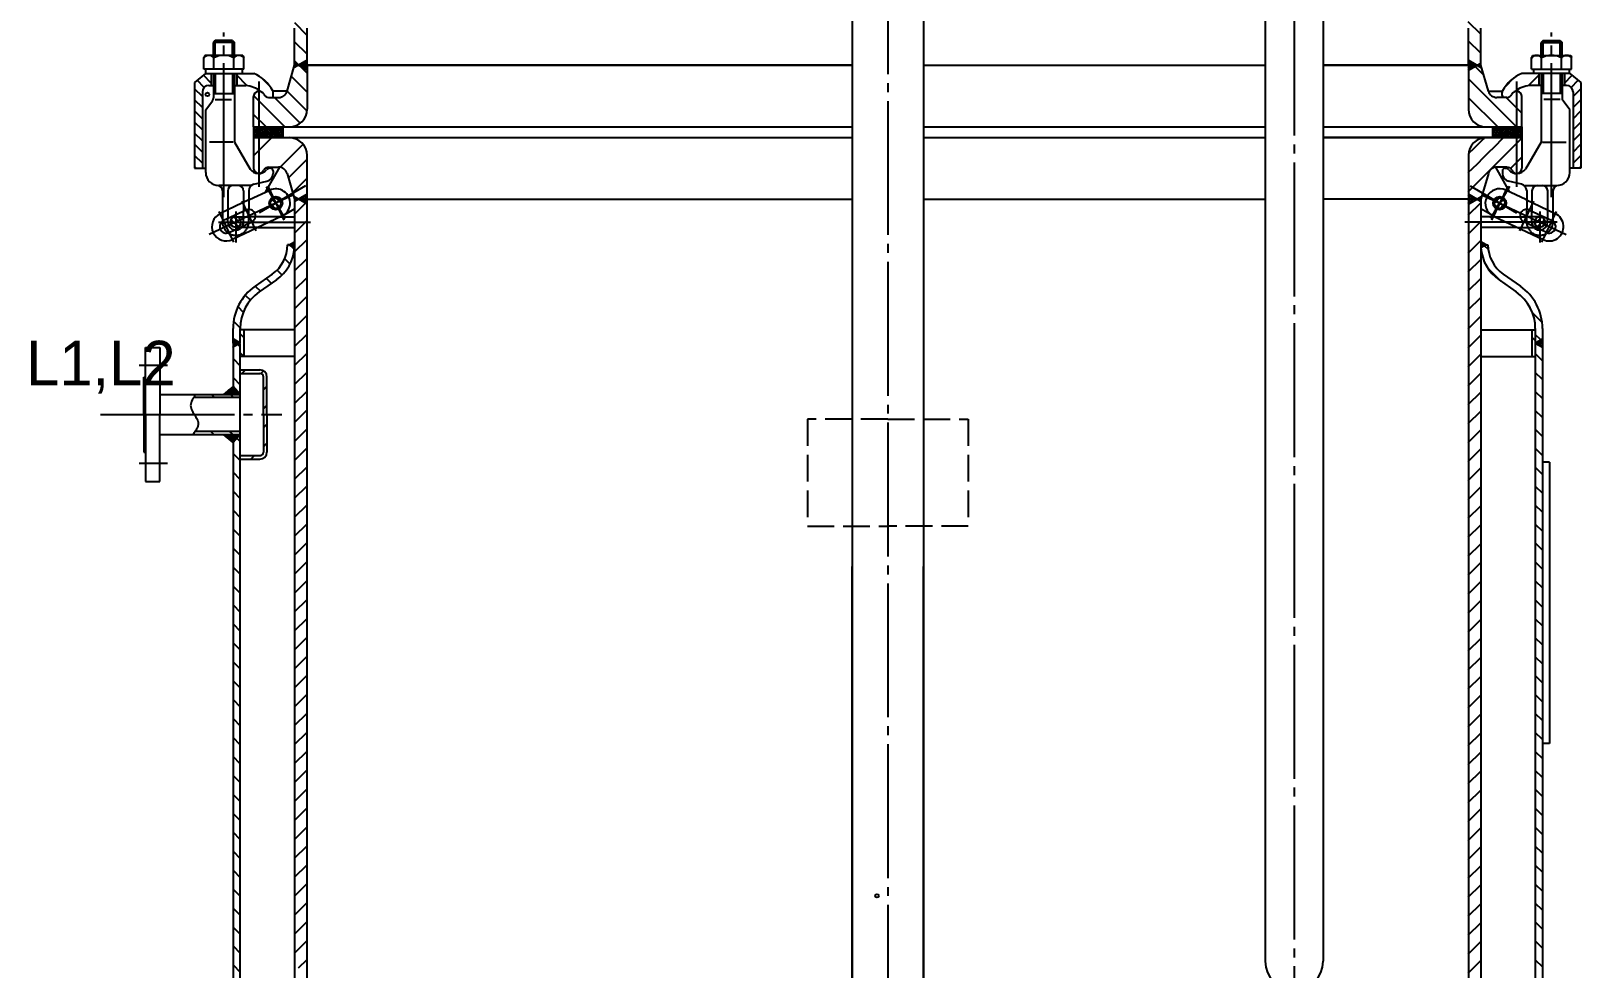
# Model space of a CAD drawing. Extents: x -1761 to -213, y -554 to 626.
# Drawn here: x -1740.8 to -1567.3, y 280.3 to 385.2 of the extents above; entities that cross this region are included whole.
import ezdxf

# ---------------------------------------------------------------- set-up
doc = ezdxf.new("R2010")
doc.units = 0
doc.linetypes.add('DASHDOT', pattern=[18, 15, -1, 1, -1])
doc.linetypes.add('DASHED', pattern=[4, 3, -1])
doc.layers.get('0').update_dxf_attribs({"color": 8, "linetype": 'CONTINUOUS'})
for name, color, linetype in [('1', 8, 'CONTINUOUS'), ('2', 94, 'DASHDOT'), ('3', 2, 'DASHED'), ('85', 7, 'CONTINUOUS')]:
    doc.layers.add(name, color=color, linetype=linetype)
doc.styles.add('STYLE1', font='cadt_en.shx', dxfattribs={"bigfont": 'cadt_hz.shx'})

# ---------------------------------------------------------------- blocks, each defined once
blk = doc.blocks.new('*U3')
at = {"layer": '1'}
for p, q in [((-565.24, 382.85), (-565.24, 382.86)), ((-565.24, 382.84), (-564.81, 382.41)), ((-565.24, 382.57), (-565.06, 382.75)), ((-565.24, 382.29), (-564.88, 382.65)), ((-565.24, 382.56), (-564.99, 382.31)), ((-565.24, 382.28), (-565.17, 382.21, 1)), ((-564.86, 382.38), (-564.7, 382.55))]:
    blk.add_line(p, q, dxfattribs=at)
blk = doc.blocks.new('*U4')
at = {"layer": '1'}
for p, q in [((-566.64, 402.95), (-566.5, 403.09)), ((-566.64, 402.67), (-566.32, 402.99)), ((-566.64, 402.91), (-566.09, 402.37)), ((-566.64, 402.38), (-566.14, 402.88)), ((-566.64, 402.1), (-565.96, 402.78)), ((-566.64, 402.63), (-566.27, 402.26)), ((-566.58, 403.14), (-565.91, 402.47)), ((-566.09, 402.37), (-565.78, 402.68)), ((-565.91, 402.75), (-565.73, 402.57)), ((-565.6, 402.57), (-565.42, 402.75)), ((-565.55, 402.68), (-565.24, 402.37)), ((-565.42, 402.47), (-565.24, 402.65)), ((-565.38, 402.78), (-565.24, 402.64)), ((-566.64, 402.35), (-566.45, 402.16)), ((-566.64, 402.06), (-566.63, 402.05, 1)), ((-565.24, 402.37), (-565.18, 402.42))]:
    blk.add_line(p, q, dxfattribs=at)
blk = doc.blocks.new('*U5')
at = {"layer": '1'}
for p, q in [((-566.64, 387.96), (-566.5, 388.09)), ((-566.64, 387.68), (-566.33, 387.99)), ((-566.64, 387.92), (-566.09, 387.37)), ((-566.64, 387.39), (-566.15, 387.89)), ((-566.64, 387.11), (-565.97, 387.78)), ((-566.64, 387.64), (-566.27, 387.27)), ((-566.44, 387.16), (-566.64, 387.36)), ((-566.62, 387.06), (-566.64, 387.07, 1)), ((-566.56, 388.13), (-565.91, 387.47)), ((-566.11, 387.35), (-565.79, 387.68)), ((-565.89, 387.74), (-565.73, 387.58)), ((-565.61, 387.58), (-565.44, 387.74)), ((-565.24, 387.37), (-565.55, 387.68)), ((-565.43, 387.47), (-565.22, 387.68)), ((-565.37, 387.78), (-565.23, 387.64)), ((-565.25, 387.37), (-565.24, 387.38)), ((-565.19, 387.89), (-565.17, 387.86))]:
    blk.add_line(p, q, dxfattribs=at)
blk = doc.blocks.new('*U6')
at = {"layer": '1'}
for p, q in [((-563.92, 395.49), (-563.7, 395.71)), ((-563.92, 395.2), (-563.41, 395.71)), ((-563.92, 394.92), (-563.13, 395.71)), ((-563.92, 394.64), (-562.85, 395.71)), ((-563.92, 395.67), (-562.76, 394.51)), ((-563.76, 394.51), (-562.56, 395.71)), ((-563.68, 395.71), (-562.48, 394.51)), ((-563.48, 394.51), (-562.28, 395.71)), ((-562.2, 394.51), (-563.4, 395.71)), ((-563.2, 394.51), (-562, 395.71)), ((-561.91, 394.51), (-563.11, 395.71)), ((-562.92, 394.51), (-561.72, 395.71)), ((-561.63, 394.51), (-562.83, 395.71)), ((-562.63, 394.51), (-561.43, 395.71)), ((-562.55, 395.71), (-561.35, 394.51)), ((-562.35, 394.51), (-561.15, 395.71)), ((-562.27, 395.71), (-561.07, 394.51)), ((-562.07, 394.51), (-560.87, 395.71)), ((-560.78, 394.51), (-561.98, 395.71)), ((-561.78, 394.51), (-560.64, 395.66)), ((-560.64, 394.65), (-561.7, 395.71)), ((-560.64, 394.93), (-561.42, 395.71)), ((-561.13, 395.71), (-560.64, 395.21)), ((-560.85, 395.71), (-560.64, 395.5)), ((-563.92, 395.38), (-563.05, 394.51)), ((-563.33, 394.51), (-563.92, 395.1)), ((-563.61, 394.51), (-563.92, 394.82)), ((-563.92, 394.54), (-563.89, 394.51, 1)), ((-561.5, 394.51), (-560.64, 395.37)), ((-561.22, 394.51), (-560.64, 395.09)), ((-560.94, 394.51), (-560.64, 394.81)), ((-560.65, 394.51), (-560.64, 394.52))]:
    blk.add_line(p, q, dxfattribs=at)
blk = doc.blocks.new('*U7')
at = {"layer": '1'}
for p, q in [((-559.08, 371.48), (-558.92, 371.64)), ((-558.8, 371.32), (-559.05, 371.56, 1)), ((-558.9, 371.37), (-558.34, 371.93)), ((-558.87, 371.67), (-558.34, 371.14)), ((-558.72, 371.27), (-558.34, 371.65)), ((-558.69, 371.77), (-558.34, 371.42)), ((-558.54, 371.17), (-558.34, 371.37)), ((-558.51, 371.87), (-558.34, 371.7)), ((-558.36, 371.06), (-558.34, 371.09))]:
    blk.add_line(p, q, dxfattribs=at)
blk = doc.blocks.new('*U9')
at = {"layer": '1'}
for p, q in [((-697.9, 402.78), (-698.04, 402.64)), ((-697.86, 402.47), (-698.04, 402.65)), ((-697.72, 402.68), (-698.03, 402.37)), ((-697.68, 402.57), (-697.86, 402.75)), ((-697.36, 402.75), (-697.54, 402.57)), ((-697.19, 402.37), (-697.5, 402.68)), ((-696.69, 403.14), (-697.37, 402.47)), ((-696.64, 402.1), (-697.32, 402.78)), ((-696.64, 402.91), (-697.19, 402.37)), ((-696.64, 402.38), (-697.14, 402.88)), ((-696.64, 402.63), (-697.01, 402.26)), ((-696.64, 402.67), (-696.96, 402.99)), ((-696.64, 402.95), (-696.78, 403.09)), ((-698.03, 402.37), (-698.09, 402.42, 1)), ((-696.64, 402.35), (-696.83, 402.16)), ((-696.64, 402.06), (-696.65, 402.05))]:
    blk.add_line(p, q, dxfattribs=at)
blk = doc.blocks.new('*U10')
at = {"layer": '1'}
for p, q in [((-698.09, 387.89), (-698.11, 387.86)), ((-697.85, 387.47), (-698.06, 387.68)), ((-697.91, 387.78), (-698.05, 387.64)), ((-698.04, 387.37), (-697.73, 387.68)), ((-698.03, 387.37), (-698.04, 387.38, 1)), ((-697.67, 387.58), (-697.83, 387.74)), ((-697.39, 387.74), (-697.55, 387.58)), ((-697.16, 387.35), (-697.49, 387.68)), ((-696.72, 388.13), (-697.37, 387.47)), ((-696.64, 387.11), (-697.31, 387.78)), ((-696.64, 387.92), (-697.19, 387.37)), ((-696.64, 387.39), (-697.13, 387.89)), ((-696.64, 387.64), (-697.01, 387.27)), ((-696.64, 387.68), (-696.95, 387.99)), ((-696.83, 387.16), (-696.64, 387.36)), ((-696.64, 387.96), (-696.77, 388.09)), ((-696.65, 387.06), (-696.64, 387.07))]:
    blk.add_line(p, q, dxfattribs=at)
blk = doc.blocks.new('*U11')
at = {"layer": '1'}
for p, q in [((-702.43, 395.71), (-702.64, 395.5)), ((-702.14, 395.71), (-702.64, 395.21)), ((-702.64, 394.93), (-701.86, 395.71)), ((-702.64, 394.65), (-701.58, 395.71)), ((-701.49, 394.51), (-702.64, 395.66)), ((-702.5, 394.51), (-701.3, 395.71)), ((-701.21, 394.51), (-702.41, 395.71)), ((-701.01, 395.71), (-702.21, 394.51)), ((-700.93, 394.51), (-702.13, 395.71)), ((-700.73, 395.71), (-701.93, 394.51)), ((-700.64, 394.51), (-701.84, 395.71)), ((-701.65, 394.51), (-700.45, 395.71)), ((-700.36, 394.51), (-701.56, 395.71)), ((-701.36, 394.51), (-700.16, 395.71)), ((-700.08, 394.51), (-701.28, 395.71)), ((-701.08, 394.51), (-699.88, 395.71)), ((-699.8, 394.51), (-701, 395.71)), ((-699.6, 395.71), (-700.8, 394.51)), ((-699.51, 394.51), (-700.71, 395.71)), ((-699.36, 395.67), (-700.52, 394.51)), ((-699.36, 394.64), (-700.43, 395.71)), ((-699.36, 394.92), (-700.15, 395.71)), ((-699.36, 395.2), (-699.86, 395.71)), ((-699.36, 395.49), (-699.58, 395.71)), ((-701.78, 394.51), (-702.64, 395.37)), ((-702.06, 394.51), (-702.64, 395.09)), ((-702.34, 394.51), (-702.64, 394.81)), ((-702.62, 394.51), (-702.64, 394.52, 1)), ((-699.36, 395.38), (-700.23, 394.51)), ((-699.95, 394.51), (-699.36, 395.1)), ((-699.67, 394.51), (-699.36, 394.82)), ((-699.36, 394.54), (-699.38, 394.51))]:
    blk.add_line(p, q, dxfattribs=at)
blk = doc.blocks.new('*U12')
at = {"layer": '1'}
for p, q in [((-704.38, 371.37), (-704.94, 371.93)), ((-704.77, 371.87), (-704.94, 371.7)), ((-704.59, 371.77), (-704.94, 371.42)), ((-704.41, 371.67), (-704.94, 371.14)), ((-704.56, 371.27), (-704.94, 371.65)), ((-704.74, 371.17), (-704.94, 371.37)), ((-704.48, 371.32), (-704.23, 371.56)), ((-704.2, 371.48), (-704.36, 371.64)), ((-704.92, 371.06), (-704.94, 371.09, 1))]:
    blk.add_line(p, q, dxfattribs=at)
blk = doc.blocks.new('*U13')
for p, q in [((-709.68, 364.67), (-709.69, 364.52)), ((-709.69, 364.52), (-709.67, 364.37)), ((-709.64, 364.83), (-709.68, 364.67)), ((-709.59, 364.98), (-709.64, 364.83)), ((-709.51, 365.14), (-709.59, 364.98)), ((-709.43, 365.29), (-709.51, 365.14)), ((-709.34, 365.43), (-709.43, 365.29)), ((-709.25, 365.55), (-709.34, 365.43)), ((-709.17, 365.67), (-709.25, 365.55)), ((-709.1, 365.76), (-709.17, 365.67, 1)), ((-709.67, 364.37), (-709.63, 364.22)), ((-709.63, 364.22), (-709.58, 364.08)), ((-709.58, 364.08), (-709.51, 363.93)), ((-709.51, 363.93), (-709.43, 363.79)), ((-709.43, 363.79), (-709.35, 363.65)), ((-709.35, 363.65), (-709.26, 363.51)), ((-709.26, 363.51), (-709.17, 363.37)), ((-709.17, 363.37), (-709.09, 363.23)), ((-709.09, 363.23), (-709.01, 363.09)), ((-709.01, 363.09), (-708.94, 362.94)), ((-708.94, 362.94), (-708.89, 362.8)), ((-708.89, 362.8), (-708.85, 362.65)), ((-709.35, 361.35), (-709.42, 361.26)), ((-709.27, 361.47), (-709.35, 361.35)), ((-709.18, 361.6), (-709.27, 361.47)), ((-709.09, 361.73), (-709.18, 361.6)), ((-709.01, 361.88), (-709.09, 361.73)), ((-708.93, 362.04), (-709.01, 361.88)), ((-708.88, 362.19), (-708.93, 362.04)), ((-708.84, 362.35), (-708.88, 362.19)), ((-708.85, 362.65), (-708.84, 362.5)), ((-708.84, 362.5), (-708.84, 362.35))]:
    blk.add_line(p, q)
blk = doc.blocks.new('*U17')
for p, q in [((-692.18, 426.95), (-693.35, 428.12)), ((-692.88, 425.54), (-690.85, 423.5)), ((-691.1, 421.63), (-692.16, 422.7)), ((-693.85, 420.15), (-692.85, 419.14)), ((-692.95, 421.36), (-691.95, 420.37)), ((-694.69, 418.86), (-693.66, 417.83)), ((-695.44, 417.49), (-694.4, 416.45)), ((-695.05, 414.98), (-696.12, 416.05)), ((-696.72, 414.52), (-695.61, 413.42)), ((-696.07, 411.75), (-697.22, 412.91)), ((-697.62, 411.18), (-696.4, 409.97)), ((-696.6, 408.04), (-697.9, 409.34)), ((-696.64, 405.96), (-698.03, 407.35)), ((-696.64, 403.84), (-698.04, 405.24)), ((-697.56, 402.64), (-698.04, 403.12, 1))]:
    blk.add_line(p, q)
blk = doc.blocks.new('*U18')
for p, q in [((-696.64, 399.6), (-698.4, 401.36)), ((-696.64, 401.72), (-697.43, 402.5)), ((-702.63, 399.22), (-699.12, 395.71)), ((-696.65, 397.49), (-698.88, 399.72)), ((-697.41, 396.13), (-700.3, 399.01)), ((-702.64, 397.11), (-701.24, 395.71, 1))]:
    blk.add_line(p, q)
blk = doc.blocks.new('*U21')
for p, q in [((-578.44, 429.89), (-579.59, 431.04)), ((-567.51, 416.84), (-579.64, 428.97)), ((-566.2, 413.4), (-568.56, 415.76)), ((-565.56, 410.65), (-567.39, 412.48)), ((-565.29, 408.25), (-566.85, 409.81)), ((-565.24, 406.08), (-566.65, 407.49)), ((-565.24, 403.96), (-566.64, 405.36)), ((-566.48, 403.08), (-566.64, 403.24, 1))]:
    blk.add_line(p, q)
blk = doc.blocks.new('*U22')
for p, q in [((-566.64, 401.12), (-561.23, 395.71)), ((-565.89, 402.48), (-564.92, 401.52)), ((-566.64, 399), (-563.35, 395.71, 1)), ((-562.41, 399.01), (-560.64, 397.24))]:
    blk.add_line(p, q)
blk = doc.blocks.new('*U23')
for p, q in [((-566.63, 392.72), (-566.59, 392.76)), ((-566.64, 390.59), (-565.63, 391.59)), ((-566.64, 388.46), (-564.68, 390.42, 1))]:
    blk.add_line(p, q)
blk = doc.blocks.new('*U24')
for p, q in [((-564.96, 394.39), (-564.85, 394.5)), ((-563.76, 393.46), (-562.71, 394.51)), ((-562.56, 392.54), (-560.64, 394.46)), ((-561.36, 391.62), (-560.64, 392.34, 1))]:
    blk.add_line(p, q)
blk = doc.blocks.new('*U25')
for p, q in [((-566.59, 392.76), (-565.99, 393.35)), ((-565.63, 391.59), (-564.95, 392.27)), ((-564.68, 390.42), (-563.91, 391.19, 1))]:
    blk.add_line(p, q)
blk = doc.blocks.new('*U26')
for p, q in [((-565.99, 393.35), (-565.55, 393.79)), ((-564.95, 392.27), (-564.35, 392.88)), ((-563.91, 391.19), (-563.14, 391.97, 1))]:
    blk.add_line(p, q)
blk = doc.blocks.new('*U27')
for p, q in [((-565.55, 393.79), (-564.96, 394.39)), ((-564.35, 392.88), (-563.76, 393.46)), ((-563.14, 391.97), (-562.56, 392.54)), ((-561.93, 391.05), (-561.36, 391.62, 1))]:
    blk.add_line(p, q)
blk = doc.blocks.new('*U28')
blk.add_line((-698.26, 388.37), (-696.64, 389.99, 1))
blk = doc.blocks.new('*U29')
blk.add_line((-698.74, 390.01), (-696.64, 392.11, 1))
blk = doc.blocks.new('*U30')
blk.add_line((-702.64, 392.47), (-700.6, 394.51, 1))
blk = doc.blocks.new('*U31')
blk.add_line((-699.67, 391.2), (-697.09, 393.78, 1))
blk = doc.blocks.new('*U32')
for p, q in [((-709.12, 365.41), (-709.26, 365.55)), ((-707, 365.41), (-707.35, 365.76)), ((-704.88, 365.41), (-705.23, 365.76)), ((-709.22, 361.26), (-709.33, 361.38, 1)), ((-707.44, 361.61), (-707.09, 361.26)), ((-704.97, 361.26), (-705.32, 361.61))]:
    blk.add_line(p, q)
blk = doc.blocks.new('*U37')
at = {"layer": '1'}
for p, q in [((-705.9, 365.76), (-705.37, 366.3, 1)), ((-705.69, 365.76), (-704.87, 366.58)), ((-705.48, 365.76), (-704.77, 366.46)), ((-705.46, 366.22), (-705, 365.76)), ((-705.34, 366.32), (-704.79, 365.76)), ((-705.26, 365.76), (-704.67, 366.35)), ((-705.23, 366.41), (-704.57, 365.76)), ((-705.11, 366.51), (-704.36, 365.76)), ((-705.05, 365.76), (-704.57, 366.24)), ((-704.99, 366.6), (-704.15, 365.76)), ((-705.92, 365.84), (-705.85, 365.76)), ((-705.81, 365.93), (-705.64, 365.76)), ((-705.69, 366.03), (-705.42, 365.76)), ((-705.57, 366.12), (-705.21, 365.76)), ((-704.84, 365.76), (-704.47, 366.13)), ((-704.63, 365.76), (-704.37, 366.02)), ((-704.42, 365.76), (-704.27, 365.91)), ((-704.2, 365.76), (-704.17, 365.79))]:
    blk.add_line(p, q, dxfattribs=at)
blk = doc.blocks.new('*U38')
at = {"layer": '1'}
for p, q in [((-705.92, 361.19), (-705.85, 361.26, 1)), ((-705.9, 361.26), (-705.37, 360.72)), ((-705.81, 361.09), (-705.64, 361.26)), ((-705.69, 360.99), (-705.42, 361.26)), ((-705.69, 361.26), (-704.87, 360.45)), ((-705.57, 360.9), (-705.21, 361.26)), ((-705.48, 361.26), (-704.77, 360.56)), ((-705.46, 360.8), (-705, 361.26)), ((-705.34, 360.71), (-704.79, 361.26)), ((-705.26, 361.26), (-704.67, 360.67)), ((-705.23, 360.61), (-704.57, 361.26)), ((-705.11, 360.51), (-704.36, 361.26)), ((-705.05, 361.26), (-704.57, 360.78)), ((-704.99, 360.42), (-704.15, 361.26)), ((-704.84, 361.26), (-704.47, 360.89)), ((-704.63, 361.26), (-704.37, 361)), ((-704.42, 361.26), (-704.27, 361.11)), ((-704.2, 361.26), (-704.17, 361.23))]:
    blk.add_line(p, q, dxfattribs=at)
blk = doc.blocks.new('*U43')
at = {"layer": '1'}
for p, q in [((-559.14, 371.79), (-559.54, 372.19, 1)), ((-559.48, 370.01), (-559.54, 370.07))]:
    blk.add_line(p, q, dxfattribs=at)
blk = doc.blocks.new('*U86')
at = {"layer": '1'}
blk.add_line((-582.89, 310.74), (-582.89, 309.29, 1), dxfattribs=at)
blk = doc.blocks.new('*U87')
at = {"layer": '1'}
for p, q in [((-698.42, 382.38), (-698.58, 382.55, 1)), ((-698.04, 382.84), (-698.47, 382.41)), ((-698.04, 382.29), (-698.4, 382.65)), ((-698.04, 382.56), (-698.29, 382.31)), ((-698.04, 382.57), (-698.22, 382.75)), ((-698.04, 382.28), (-698.11, 382.21)), ((-698.04, 382.85), (-698.04, 382.86))]:
    blk.add_line(p, q, dxfattribs=at)
blk = doc.blocks.new('*U88')
at = {"layer": '1'}
for p, q in [((-703.74, 372.14), (-704.14, 372.54, 1)), ((-703.74, 370.02), (-704.14, 370.42))]:
    blk.add_line(p, q, dxfattribs=at)
blk = doc.blocks.new('*U89')
at = {"layer": '1'}
for p, q in [((-703.95, 368.11), (-703.55, 368.51)), ((-701.84, 368.1), (-701.54, 368.4)), ((-701.54, 366.28), (-701.14, 366.68)), ((-701.54, 364.15), (-701.14, 364.55)), ((-701.54, 362.03), (-701.14, 362.43)), ((-701.54, 359.91), (-701.14, 360.31)), ((-702.94, 358.51), (-702.54, 358.91, 1))]:
    blk.add_line(p, q, dxfattribs=at)
blk = doc.blocks.new('*U129')
for p, q in [((-706.92, 403.72), (-706.92, 405.38)), ((-705.01, 403.72), (-705.01, 405.38)), ((-708.16, 400.14), (-708.95, 400.93, 1)), ((-707.39, 400.62), (-708.26, 401.49, 6.28)), ((-706.92, 401.68), (-706.92, 399.46)), ((-705.01, 401.68), (-705.01, 399.46)), ((-703.38, 400.35), (-704.53, 401.5)), ((-708.37, 399.11), (-709.25, 399.99)), ((-708.37, 397.87), (-709.25, 398.75)), ((-708.37, 396.62), (-709.25, 397.5)), ((-708.37, 395.38), (-709.25, 396.26)), ((-708.37, 394.14), (-709.25, 395.01)), ((-708.37, 392.89), (-709.25, 393.77)), ((-708.37, 391.65), (-709.25, 392.53)), ((-709.08, 391.11), (-709.25, 391.28)), ((-700.58, 386.97), (-700.73, 387.11)), ((-700.16, 387.17), (-700.57, 387.58)), ((-700.13, 387.13), (-700.16, 387.17)), ((-700.16, 387.17), (-700.16, 387.17)), ((-699.77, 387.4), (-700.13, 387.76)), ((-699.74, 386.75), (-700.11, 387.12)), ((-699.74, 387.37), (-699.77, 387.4)), ((-699.56, 387.19), (-699.74, 387.37, 6.28)), ((-704.88, 385.05), (-705.16, 385.32)), ((-704.64, 385.43), (-704.82, 385.61)), ((-704.39, 385.17), (-704.64, 385.43)), ((-700.55, 386.94), (-700.58, 386.97)), ((-700.21, 386.59), (-700.55, 386.94)), ((-704.81, 384.97), (-704.88, 385.05)), ((-704.64, 384.81), (-704.81, 384.97)), ((-704.37, 384.53), (-704.64, 384.81)), ((-704.26, 385.05), (-704.39, 385.17)), ((-704.08, 384.87), (-704.26, 385.05))]:
    blk.add_line(p, q)
at = {"layer": '2'}
for p, q in [((-705.96, 387.84), (-705.96, 406.29)), ((-700.76, 400.21), (-701.78, 401.23)), ((-696.83, 389.11), (-702.02, 386.08)), ((-701.23, 389.03), (-699.14, 385.46)), ((-701.05, 389.09), (-699.25, 385.29)), ((-698.23, 388.08), (-707.6, 383.65)), ((-703.94, 387.39), (-702.38, 384.09)), ((-704.86, 382.8), (-706.5, 386.26)), ((-704.64, 386.26), (-704.64, 382.78)), ((-706.56, 385.05), (-696.26, 385.05))]:
    blk.add_line(p, q, dxfattribs=at)
at = {"layer": '3'}
for p, q in [((-703.76, 387.25), (-703.76, 386.28)), ((-703.18, 387.53), (-703.18, 386.48, 6.28)), ((-706.11, 386.14), (-706.11, 385.16)), ((-705.52, 386.42), (-705.52, 385.45)), ((-703.76, 385.63), (-703.18, 385.63)), ((-699.65, 385.63), (-702.44, 385.63)), ((-702.11, 384.46), (-704.17, 384.46))]:
    blk.add_line(p, q, dxfattribs=at)
for radius, start, end in [(1.47, 234.7551, 355.3994), (0.88, 261.4502, 329.1311)]:
    blk.add_arc((-704.64, 385.05), radius, start, end, dxfattribs=at)
at = {"layer": '85'}
for p, q in [((-706.92, 405.38), (-707.14, 405.16)), ((-707.14, 403.72), (-707.14, 405.16)), ((-704.79, 405.16), (-707.14, 405.16)), ((-705.01, 405.38), (-706.92, 405.38, 6.28)), ((-705.01, 405.38), (-704.79, 405.16)), ((-704.79, 403.72), (-704.79, 405.16)), ((-708.09, 403.72), (-708.2, 403.5)), ((-708.2, 402.16), (-708.2, 403.5)), ((-703.83, 403.72), (-708.09, 403.72)), ((-707.08, 402.16), (-707.08, 403.43)), ((-704.84, 402.16), (-704.84, 403.43)), ((-703.83, 403.72), (-703.73, 403.5, 6.28)), ((-703.73, 402.16), (-703.73, 403.5)), ((-708.01, 401.68), (-709.25, 400.68)), ((-703.73, 402.16), (-708.2, 402.16)), ((-708.01, 401.68), (-702.61, 401.68, 6.28)), ((-707.98, 401.68), (-707.98, 402.16)), ((-707.39, 401.68), (-707.39, 400.36)), ((-707.14, 401.68), (-707.14, 398.98, 6.28)), ((-704.79, 401.68), (-704.79, 394.01)), ((-704.53, 401.68), (-704.53, 400.36)), ((-703.93, 402.16), (-703.93, 401.68)), ((-709.25, 400.68), (-709.25, 391.11)), ((-708.37, 399.63), (-708.37, 391.11)), ((-707.64, 400.36), (-707.14, 400.36)), ((-707.14, 399.46), (-704.79, 399.46)), ((-704.79, 400.36), (-703.51, 400.36)), ((-700.44, 399.22), (-700.44, 399.58, 6.28)), ((-708, 397.64), (-707.25, 398.63)), ((-708, 390.62), (-708, 397.64)), ((-706.93, 398.78), (-705.1, 398.78)), ((-704.94, 394), (-707.59, 394)), ((-704.79, 394.01), (-703.03, 390.98)), ((-709.25, 391.11), (-708, 391.11, 6.28)), ((-703.03, 390.98), (-703.03, 390.98)), ((-701.29, 388.42), (-699.71, 391.2, 6.28)), ((-700.74, 391.08), (-700.89, 391.08)), ((-700.45, 390.79), (-700.45, 390.48)), ((-702.9, 389.15), (-706.53, 389.15)), ((-702.6, 389.3), (-701.14, 389.62, 6.28)), ((-703.09, 387.57), (-706.38, 386.01, 6.28)), ((-706.11, 388.57), (-706.11, 386.14)), ((-705.52, 388.57), (-705.52, 386.42)), ((-703.76, 388.57), (-703.76, 387.25)), ((-703.18, 388.58), (-703.18, 387.53, 6.28)), ((-703.09, 387.57), (-700.83, 388.63)), ((-703.47, 386.41), (-706, 385.22)), ((-705.52, 385.05), (-705.52, 385.42, 6.28)), ((-699.46, 385.72), (-705, 383.1, 6.28)), ((-704.64, 385.63), (-703.76, 385.63)), ((-703.76, 385.05), (-703.76, 386.28)), ((-703.18, 385.05), (-703.18, 386.48, 6.28)), ((-702.44, 385.63), (-703.18, 385.63)), ((-699.65, 385.63), (-698.04, 385.63)), ((-699.33, 385.78), (-698.04, 386.54)), ((-706.11, 385.05), (-706.11, 385.16)), ((-705.38, 383.89), (-702.85, 385.09, 6.28)), ((-704.64, 384.46), (-704.17, 384.46)), ((-702.11, 384.46), (-698.04, 384.46))]:
    blk.add_line(p, q, dxfattribs=at)
for centre, radius in [((-700.15, 387.17), 0.733), ((-700.15, 387.17), 0.733), ((-700.15, 387.17), 0.587), ((-704.64, 385.05), 0.587)]:
    blk.add_circle(centre, radius, dxfattribs=at)
for centre, radius, start, end in [((-707.64, 403.04), 0.679, 34.6147, 145.3853), ((-705.96, 401.45), 2.28, 60.5915, 119.4085), ((-704.29, 403.04), 0.679, 34.6147, 145.3853), ((-704.16, 397.83), 4.15, 27.4729, 68.1528), ((-707.64, 399.63), 0.733, 90, 180), ((-703.87, 397.1), 3.28, 51.6639, 83.8093), ((-700.73, 399.22), 0.293, 314.9063, 360), ((-700.73, 399.59), 0.293, 357.5909, 390.9166), ((-707.72, 398.98), 0.587, 323.2627, 360), ((-706.53, 390.62), 1.47, 180, 270), ((-702.08, 391.66), 1.17, 215.6285, 320.6604), ((-700.83, 390.64), 0.44, 90, 140.7625), ((-701.33, 390.48), 0.88, 282.4677, 360), ((-700.74, 390.79), 0.293, 0, 90), ((-706.7, 388.57), 0.587, 0, 90), ((-704.94, 388.57), 0.587, 90, 180), ((-704.35, 388.57), 0.587, 0, 90), ((-702.44, 388.58), 0.733, 102.4677, 180), ((-700.15, 387.17), 1.61, 295.2906, 475.2906), ((-705.69, 384.55), 1.61, 115.2906, 295.2906), ((-703.16, 385.75), 0.733, 295.2906, 475.2906), ((-705.69, 384.55), 0.733, 115.2906, 295.2906), ((-704.64, 385.05), 1.47, 180, 234.7551), ((-704.64, 385.05), 0.88, 180, 261.4502), ((-704.64, 385.05), 0.88, 329.1311, 360), ((-704.64, 385.05), 1.47, 355.3994, 360)]:
    blk.add_arc(centre, radius, start, end, dxfattribs=at)
blk = doc.blocks.new('*U130')
for p, q in [((-558.27, 403.72), (-558.27, 405.38)), ((-556.36, 403.72), (-556.36, 405.38)), ((-559.89, 400.35), (-558.74, 401.5)), ((-558.27, 401.68), (-558.27, 399.46)), ((-556.36, 401.68), (-556.36, 399.46)), ((-555.89, 400.62), (-555.02, 401.49, 6.28)), ((-555.12, 400.14), (-554.33, 400.93, 1)), ((-554.91, 399.11), (-554.03, 399.99)), ((-554.91, 397.87), (-554.03, 398.75)), ((-554.91, 396.62), (-554.03, 397.5)), ((-554.91, 395.38), (-554.03, 396.26)), ((-554.91, 394.14), (-554.03, 395.01)), ((-554.91, 392.89), (-554.03, 393.77)), ((-554.91, 391.65), (-554.03, 392.53)), ((-554.2, 391.11), (-554.03, 391.28)), ((-563.72, 387.19), (-563.54, 387.37, 6.28)), ((-563.54, 387.37), (-563.51, 387.4)), ((-563.54, 386.75), (-563.16, 387.12)), ((-563.51, 387.4), (-563.15, 387.76)), ((-563.15, 387.13), (-563.12, 387.17)), ((-563.12, 387.17), (-562.71, 387.58)), ((-563.12, 387.17), (-563.12, 387.17)), ((-562.7, 386.97), (-562.55, 387.11)), ((-563.07, 386.59), (-562.73, 386.94)), ((-562.73, 386.94), (-562.7, 386.97)), ((-558.89, 385.17), (-558.64, 385.43)), ((-558.64, 385.43), (-558.46, 385.61)), ((-558.39, 385.05), (-558.12, 385.32)), ((-559.19, 384.87), (-559.02, 385.05)), ((-559.02, 385.05), (-558.89, 385.17)), ((-558.91, 384.53), (-558.64, 384.81)), ((-558.64, 384.81), (-558.47, 384.97)), ((-558.47, 384.97), (-558.39, 385.05))]:
    blk.add_line(p, q)
at = {"layer": '2'}
for p, q in [((-557.32, 387.84), (-557.32, 406.29)), ((-562.52, 400.21), (-561.5, 401.23)), ((-566.44, 389.11), (-561.26, 386.08)), ((-562.04, 389.03), (-564.14, 385.46)), ((-562.23, 389.09), (-564.03, 385.29)), ((-565.05, 388.08), (-555.68, 383.65)), ((-559.34, 387.39), (-560.9, 384.09)), ((-558.64, 386.26), (-558.64, 382.78)), ((-558.42, 382.8), (-556.78, 386.26)), ((-556.71, 385.05), (-567.02, 385.05))]:
    blk.add_line(p, q, dxfattribs=at)
at = {"layer": '3'}
for p, q in [((-560.1, 387.53), (-560.1, 386.48, 6.28)), ((-559.52, 387.25), (-559.52, 386.28)), ((-563.63, 385.63), (-560.84, 385.63)), ((-559.52, 385.63), (-560.1, 385.63)), ((-557.76, 386.42), (-557.76, 385.45)), ((-557.17, 386.14), (-557.17, 385.16)), ((-561.16, 384.46), (-559.1, 384.46))]:
    blk.add_line(p, q, dxfattribs=at)
for radius, start, end in [(1.47, 184.6006, 305.2449), (0.88, 210.8689, 278.5498)]:
    blk.add_arc((-558.64, 385.05), radius, start, end, dxfattribs=at)
at = {"layer": '85'}
for p, q in [((-558.27, 405.38), (-558.49, 405.16)), ((-558.49, 403.72), (-558.49, 405.16)), ((-558.49, 405.16), (-556.14, 405.16)), ((-558.27, 405.38), (-556.36, 405.38, 6.28)), ((-556.36, 405.38), (-556.14, 405.16)), ((-556.14, 403.72), (-556.14, 405.16)), ((-559.45, 403.72), (-559.55, 403.5, 6.28)), ((-559.55, 402.16), (-559.55, 403.5)), ((-559.45, 403.72), (-555.18, 403.72)), ((-558.43, 402.16), (-558.43, 403.43)), ((-556.2, 402.16), (-556.2, 403.43)), ((-555.18, 403.72), (-555.08, 403.5)), ((-555.08, 402.16), (-555.08, 403.5)), ((-555.26, 401.68), (-560.66, 401.68, 6.28)), ((-559.55, 402.16), (-555.08, 402.16)), ((-559.34, 402.16), (-559.34, 401.68)), ((-558.74, 401.68), (-558.74, 400.36)), ((-558.49, 401.68), (-558.49, 394.01)), ((-556.14, 401.68), (-556.14, 398.98, 6.28)), ((-555.89, 401.68), (-555.89, 400.36)), ((-555.3, 401.68), (-555.3, 402.16)), ((-555.26, 401.68), (-554.03, 400.68)), ((-562.84, 399.22), (-562.84, 399.58, 6.28)), ((-558.49, 400.36), (-559.76, 400.36)), ((-556.14, 399.46), (-558.49, 399.46)), ((-555.64, 400.36), (-556.14, 400.36)), ((-554.91, 399.63), (-554.91, 391.11)), ((-554.03, 400.68), (-554.03, 391.11)), ((-556.35, 398.78), (-558.17, 398.78)), ((-555.28, 397.64), (-556.03, 398.63)), ((-555.28, 390.62), (-555.28, 397.64)), ((-558.49, 394.01), (-560.25, 390.98)), ((-558.34, 394), (-555.69, 394)), ((-561.98, 388.42), (-563.57, 391.2, 6.28)), ((-562.83, 390.79), (-562.83, 390.48)), ((-562.54, 391.08), (-562.39, 391.08)), ((-560.25, 390.98), (-560.25, 390.98)), ((-554.03, 391.11), (-555.28, 391.11, 6.28)), ((-560.68, 389.3), (-562.14, 389.62, 6.28)), ((-560.38, 389.15), (-556.75, 389.15)), ((-560.19, 387.57), (-562.44, 388.63)), ((-560.19, 387.57), (-556.9, 386.01, 6.28)), ((-560.1, 388.58), (-560.1, 387.53, 6.28)), ((-559.52, 388.57), (-559.52, 387.25)), ((-557.76, 388.57), (-557.76, 386.42)), ((-557.17, 388.57), (-557.17, 386.14)), ((-563.95, 385.78), (-565.24, 386.54)), ((-563.63, 385.63), (-565.24, 385.63)), ((-563.82, 385.72), (-558.28, 383.1, 6.28)), ((-560.84, 385.63), (-560.1, 385.63)), ((-560.1, 385.05), (-560.1, 386.48, 6.28)), ((-559.8, 386.41), (-557.27, 385.22)), ((-559.52, 385.05), (-559.52, 386.28)), ((-558.64, 385.63), (-559.52, 385.63)), ((-557.76, 385.05), (-557.76, 385.42, 6.28)), ((-561.16, 384.46), (-565.24, 384.46)), ((-557.9, 383.89), (-560.43, 385.09, 6.28)), ((-558.64, 384.46), (-559.1, 384.46)), ((-557.17, 385.05), (-557.17, 385.16))]:
    blk.add_line(p, q, dxfattribs=at)
for centre, radius in [((-563.13, 387.17), 0.733), ((-563.13, 387.17), 0.733), ((-563.13, 387.17), 0.587), ((-558.64, 385.05), 0.587)]:
    blk.add_circle(centre, radius, dxfattribs=at)
for centre, radius, start, end in [((-558.99, 403.04), 0.679, 34.6147, 145.3853), ((-557.32, 401.45), 2.28, 60.5915, 119.4085), ((-555.64, 403.04), 0.679, 34.6147, 145.3853), ((-559.12, 397.83), 4.15, 111.8472, 152.5271), ((-562.55, 399.59), 0.293, 149.0834, 182.4091), ((-562.55, 399.22), 0.293, 180, 225.0937), ((-559.41, 397.1), 3.28, 96.1907, 128.3361), ((-555.64, 399.63), 0.733, 0, 90), ((-555.56, 398.98), 0.587, 180, 216.7373), ((-562.54, 390.79), 0.293, 90, 180), ((-561.95, 390.48), 0.88, 180, 257.5323), ((-562.45, 390.64), 0.44, 39.2375, 90), ((-561.2, 391.66), 1.17, 219.3396, 324.3715), ((-556.75, 390.62), 1.47, 270, 360), ((-563.13, 387.17), 1.61, 64.7094, 244.7094), ((-560.84, 388.58), 0.733, 0, 77.5323), ((-558.93, 388.57), 0.587, 90, 180), ((-558.34, 388.57), 0.587, 0, 90), ((-556.58, 388.57), 0.587, 90, 180), ((-560.12, 385.75), 0.733, 64.7094, 244.7094), ((-557.59, 384.55), 1.61, 244.7094, 424.7094), ((-558.64, 385.05), 1.47, 180, 184.6006), ((-558.64, 385.05), 0.88, 180, 210.8689), ((-558.64, 385.05), 0.88, 278.5498, 360), ((-557.59, 384.55), 0.733, 244.7094, 424.7094), ((-558.64, 385.05), 1.47, 305.2449, 360)]:
    blk.add_arc(centre, radius, start, end, dxfattribs=at)
blk = doc.blocks.new('*U131')
for p, q in [((-698.04, 385.96), (-696.83, 387.16, 1)), ((-698.04, 383.83), (-696.64, 385.23)), ((-698.04, 381.71), (-696.64, 383.11)), ((-698.04, 379.59), (-696.64, 380.99)), ((-698.04, 377.47), (-696.64, 378.87)), ((-698.04, 375.35), (-696.64, 376.75)), ((-698.04, 373.23), (-696.64, 374.63)), ((-698.04, 371.11), (-696.64, 372.51)), ((-698.04, 368.99), (-696.64, 370.39)), ((-698.04, 366.86), (-696.64, 368.26)), ((-698.04, 364.74), (-696.64, 366.14)), ((-698.04, 362.62), (-696.64, 364.02)), ((-698.04, 360.5), (-696.64, 361.9)), ((-698.04, 358.38), (-696.64, 359.78)), ((-698.04, 356.26), (-696.64, 357.66)), ((-698.04, 354.14), (-696.64, 355.54)), ((-698.04, 352.01), (-696.64, 353.41)), ((-698.04, 349.89), (-696.64, 351.29)), ((-698.04, 347.77), (-696.64, 349.17)), ((-698.04, 345.65), (-696.64, 347.05)), ((-698.04, 343.53), (-696.64, 344.93)), ((-698.04, 341.41), (-696.64, 342.81)), ((-698.04, 339.29), (-696.64, 340.69)), ((-698.04, 337.17), (-696.64, 338.57)), ((-698.04, 335.04), (-696.64, 336.44)), ((-698.04, 332.92), (-696.64, 334.32)), ((-698.04, 330.8), (-696.64, 332.2)), ((-698.04, 328.68), (-696.64, 330.08)), ((-698.04, 326.56), (-696.64, 327.96)), ((-698.04, 324.44), (-696.64, 325.84)), ((-698.04, 322.32), (-696.64, 323.72)), ((-698.04, 320.19), (-696.64, 321.59)), ((-698.04, 318.07), (-696.64, 319.47)), ((-698.04, 315.95), (-696.64, 317.35)), ((-698.04, 313.83), (-696.64, 315.23)), ((-698.04, 311.71), (-696.64, 313.11)), ((-698.04, 309.59), (-696.64, 310.99)), ((-698.04, 307.47), (-696.64, 308.87)), ((-698.04, 305.35), (-696.64, 306.75)), ((-698.04, 303.22), (-696.64, 304.62)), ((-697.6, 301.55), (-696.64, 302.5))]:
    blk.add_line(p, q)
blk = doc.blocks.new('*U133')
for p, q in [((-566.64, 385.83), (-565.24, 387.23, 1)), ((-566.64, 383.71), (-565.24, 385.11)), ((-566.64, 381.59), (-565.24, 382.99)), ((-566.64, 379.47), (-565.24, 380.87)), ((-566.64, 377.35), (-565.24, 378.75)), ((-566.64, 375.23), (-565.24, 376.63)), ((-566.64, 373.11), (-565.24, 374.51)), ((-566.64, 370.98), (-565.24, 372.38)), ((-566.64, 368.86), (-565.24, 370.26)), ((-566.64, 366.74), (-565.24, 368.14)), ((-566.64, 364.62), (-565.24, 366.02)), ((-566.64, 362.5), (-565.24, 363.9)), ((-566.64, 360.38), (-565.24, 361.78)), ((-566.64, 358.26), (-565.24, 359.66)), ((-566.64, 356.14), (-565.24, 357.54)), ((-566.64, 354.01), (-565.24, 355.41)), ((-566.64, 351.89), (-565.24, 353.29)), ((-566.64, 349.77), (-565.24, 351.17)), ((-566.64, 347.65), (-565.24, 349.05)), ((-566.64, 345.53), (-565.24, 346.93)), ((-566.64, 343.41), (-565.24, 344.81)), ((-566.64, 341.29), (-565.24, 342.69)), ((-566.64, 339.16), (-565.24, 340.56)), ((-566.64, 337.04), (-565.24, 338.44)), ((-566.64, 334.92), (-565.24, 336.32)), ((-566.64, 332.8), (-565.24, 334.2)), ((-566.64, 330.68), (-565.24, 332.08)), ((-566.64, 328.56), (-565.24, 329.96)), ((-566.64, 326.44), (-565.24, 327.84)), ((-566.64, 324.32), (-565.24, 325.72)), ((-566.64, 322.19), (-565.24, 323.59)), ((-566.64, 320.07), (-565.24, 321.47)), ((-566.64, 317.95), (-565.24, 319.35)), ((-566.64, 315.83), (-565.24, 317.23)), ((-566.64, 313.71), (-565.24, 315.11)), ((-566.64, 311.59), (-565.24, 312.99)), ((-566.64, 309.47), (-565.24, 310.87)), ((-566.64, 307.34), (-565.24, 308.74)), ((-566.64, 305.22), (-565.24, 306.62)), ((-566.64, 303.1), (-565.24, 304.5)), ((-566.64, 300.98), (-565.24, 302.38)), ((-566.64, 298.86), (-565.24, 300.26)), ((-566.64, 296.74), (-565.24, 298.14)), ((-566.64, 294.62), (-565.24, 296.02)), ((-566.64, 292.5), (-565.24, 293.9)), ((-566.64, 290.37), (-565.24, 291.77)), ((-566.64, 288.25), (-565.24, 289.65)), ((-566.64, 286.13), (-565.24, 287.53)), ((-566.64, 284.01), (-565.24, 285.41)), ((-566.64, 281.89), (-565.24, 283.29)), ((-566.64, 279.77), (-565.24, 281.17)), ((-566.64, 277.65), (-565.24, 279.05)), ((-566.64, 275.53), (-565.24, 276.93)), ((-566.64, 273.4), (-565.24, 274.8)), ((-566.64, 271.28), (-565.24, 272.68)), ((-566.64, 269.16), (-565.24, 270.56)), ((-566.64, 267.04), (-565.24, 268.44)), ((-566.64, 264.92), (-565.24, 266.32)), ((-566.64, 262.8), (-565.24, 264.2)), ((-566.64, 260.68), (-565.24, 262.08)), ((-566.64, 258.55), (-565.24, 259.95)), ((-566.55, 256.52), (-565.24, 257.83))]:
    blk.add_line(p, q)
blk = doc.blocks.new('*U134')
for p, q in [((-564.4, 381.97), (-564.83, 382.4, 1)), ((-564.49, 379.93), (-563, 378.44)), ((-559.46, 374.91), (-558.38, 373.83)), ((-558.54, 371.86), (-559.14, 372.46))]:
    blk.add_line(p, q)
blk = doc.blocks.new('*U135')
for p, q in [((-559.14, 370.34), (-558.34, 369.54, 1)), ((-558.34, 367.42), (-559.14, 368.22)), ((-559.14, 366.1), (-558.34, 365.3)), ((-558.34, 363.18), (-559.14, 363.98)), ((-559.14, 361.86), (-558.34, 361.06)), ((-559.14, 359.73), (-558.34, 358.93)), ((-558.34, 356.81), (-559.14, 357.61)), ((-559.14, 355.49), (-558.34, 354.69)), ((-558.34, 352.57), (-559.14, 353.37)), ((-559.14, 351.25), (-558.34, 350.45)), ((-558.34, 348.33), (-559.14, 349.13)), ((-559.14, 347.01), (-558.34, 346.21)), ((-559.14, 344.89), (-558.34, 344.09)), ((-559.14, 342.76), (-558.34, 341.96)), ((-559.14, 340.64), (-558.34, 339.84)), ((-558.34, 337.72), (-559.14, 338.52)), ((-559.14, 336.4), (-558.34, 335.6)), ((-559.14, 334.28), (-558.34, 333.48)), ((-559.14, 332.16), (-558.34, 331.36)), ((-558.34, 329.24), (-559.14, 330.04)), ((-558.34, 327.12), (-559.14, 327.92)), ((-559.14, 325.79), (-558.34, 324.99)), ((-558.34, 322.87), (-559.14, 323.67)), ((-559.14, 321.55), (-558.34, 320.75)), ((-559.14, 319.43), (-558.34, 318.63)), ((-559.14, 317.31), (-558.34, 316.51)), ((-558.34, 314.39), (-559.14, 315.19)), ((-559.14, 313.07), (-558.34, 312.27)), ((-559.14, 310.94), (-558.34, 310.14)), ((-558.34, 308.02), (-559.14, 308.82)), ((-559.14, 306.7), (-558.34, 305.9)), ((-558.34, 303.78), (-559.14, 304.58)), ((-559.14, 302.46), (-558.34, 301.66)), ((-559.14, 300.34), (-558.34, 299.54)), ((-558.34, 297.42), (-559.14, 298.22)), ((-558.34, 295.3), (-559.14, 296.1)), ((-559.14, 293.97), (-558.34, 293.17)), ((-559.14, 291.85), (-558.34, 291.05)), ((-559.14, 289.73), (-558.34, 288.93)), ((-558.34, 286.81), (-559.14, 287.61)), ((-558.34, 284.69), (-559.14, 285.49)), ((-559.14, 283.37), (-558.34, 282.57)), ((-559.14, 281.25), (-558.34, 280.45)), ((-559.14, 279.12), (-558.34, 278.32)), ((-559.14, 277), (-558.34, 276.2)), ((-558.34, 274.08), (-559.14, 274.88)), ((-559.14, 272.76), (-558.34, 271.96)), ((-559.14, 270.64), (-558.34, 269.84)), ((-559.14, 268.52), (-558.34, 267.72)), ((-558.34, 265.6), (-559.14, 266.4)), ((-559.14, 264.28), (-558.34, 263.48)), ((-559.14, 262.15), (-558.34, 261.35)), ((-558.34, 259.23), (-559.14, 260.03)), ((-558.34, 257.11), (-559.14, 257.91)), ((-558.34, 254.99), (-559.14, 255.79)), ((-559.14, 253.67), (-558.34, 252.87)), ((-559.14, 251.55), (-558.57, 250.98))]:
    blk.add_line(p, q)
blk = doc.blocks.new('*U136')
for p, q in [((-704.51, 360.85), (-704.14, 360.49, 1)), ((-704.94, 359.16), (-704.14, 358.36)), ((-704.14, 356.24), (-704.94, 357.04)), ((-704.94, 354.92), (-704.14, 354.12)), ((-704.94, 352.8), (-704.14, 352)), ((-704.14, 349.88), (-704.94, 350.68)), ((-704.94, 348.56), (-704.14, 347.76)), ((-704.14, 345.64), (-704.94, 346.44)), ((-704.94, 344.31), (-704.14, 343.51)), ((-704.94, 342.19), (-704.14, 341.39)), ((-704.94, 340.07), (-704.14, 339.27)), ((-704.94, 337.95), (-704.14, 337.15)), ((-704.14, 335.03), (-704.94, 335.83)), ((-704.94, 333.71), (-704.14, 332.91)), ((-704.94, 331.59), (-704.14, 330.79)), ((-704.94, 329.47), (-704.14, 328.67)), ((-704.14, 326.54), (-704.94, 327.34)), ((-704.14, 324.42), (-704.94, 325.22)), ((-704.94, 323.1), (-704.14, 322.3)), ((-704.14, 320.18), (-704.94, 320.98)), ((-704.94, 318.86), (-704.14, 318.06)), ((-704.14, 315.94), (-704.94, 316.74)), ((-704.94, 314.62), (-704.14, 313.82)), ((-704.94, 312.49), (-704.14, 311.69)), ((-704.14, 309.57), (-704.94, 310.37)), ((-704.94, 308.25), (-704.14, 307.45)), ((-704.14, 305.33), (-704.94, 306.13)), ((-704.94, 304.01), (-704.14, 303.21)), ((-704.94, 301.89), (-704.14, 301.09))]:
    blk.add_line(p, q)
blk = doc.blocks.new('*U137')
for p, q in [((-704.4, 371.36), (-704.14, 371.09, 1)), ((-704.94, 369.77), (-704.14, 368.97)), ((-704.94, 367.65), (-704.14, 366.85))]:
    blk.add_line(p, q)
blk = doc.blocks.new('*U138')
for p, q in [((-698.52, 382.44), (-698.07, 381.99, 1)), ((-699.15, 380.96), (-698.55, 380.35)), ((-701.21, 378.77), (-700.63, 378.19)), ((-700.01, 379.69), (-699.44, 379.12)), ((-703.57, 376.88), (-703, 376.32)), ((-702.46, 377.89), (-701.88, 377.32)), ((-704.39, 375.59), (-703.79, 374.98)), ((-704.88, 373.96), (-704.14, 373.21))]:
    blk.add_line(p, q)

msp = doc.modelspace()

# ---------------------------------------------------------------- linework, layer by layer
at = {"color": 0}
for centre in [(-1721.04624, 378.14105), (-1646.09361, 288.41383)]:
    msp.add_circle(centre, 0.2, dxfattribs=at)
at = {"layer": '1', "color": 0}
for p, q in [((-1648.88299, 426.40266), (-1648.88299, 248.02931, 6.28319)), ((-1648.88299, 426.40266), (-1648.88299, 248.02931)), ((-1640.88299, 426.40266), (-1640.88299, 241.17469, 1)), ((-1640.88299, 426.40266), (-1640.88299, 241.17469)), ((-1602.63299, 421.83473), (-1602.63299, 281.08473)), ((-1596.13299, 421.83473), (-1596.13299, 281.08473, 6.28319)), ((-1711.28299, 381.40266), (-1711.28299, 385.55253)), ((-1709.88299, 381.40266), (-1709.88299, 385.55253, 6.28319)), ((-1579.88299, 381.40266), (-1579.88299, 385.55253)), ((-1578.48299, 381.40266), (-1578.48299, 385.55253, 6.28319)), ((-1709.88299, 381.9635), (-1711.36978, 381.1051, 6.28319)), ((-1579.88299, 381.9635), (-1578.3962, 381.1051, 6.28319)), ((-1712.12299, 378.52266), (-1711.28299, 381.40266, 6.28319)), ((-1709.88299, 380.84182), (-1711.28299, 381.65011)), ((-1648.88299, 381.40266), (-1711.28299, 381.40266)), ((-1711.28299, 381.40266), (-1648.88299, 381.40266)), ((-1709.88299, 381.40266), (-1709.88299, 376.50266, 6.28319)), ((-1640.88299, 381.40266), (-1602.63299, 381.40266)), ((-1578.48299, 381.40266), (-1596.13299, 381.40266)), ((-1596.13299, 381.40266), (-1578.48299, 381.40266)), ((-1579.88299, 380.84182), (-1578.48299, 381.65011)), ((-1579.88299, 381.40266), (-1579.88299, 376.50266)), ((-1577.64299, 378.52266), (-1578.48299, 381.40266, 6.28319)), ((-1712.12905, 378.50266), (-1713.70365, 378.50266)), ((-1577.63693, 378.50266), (-1576.06233, 378.50266)), ((-1715.88299, 374.50266), (-1715.88299, 377.90266, 6.28319)), ((-1714.19212, 377.80266), (-1713.08299, 377.80266, 6.28319)), ((-1575.57386, 377.80266), (-1576.68299, 377.80266, 6.28319)), ((-1573.88299, 374.50266), (-1573.88299, 377.90266, 6.28319)), ((-1715.88299, 374.50266), (-1715.88299, 373.30266)), ((-1715.88299, 374.50266), (-1648.88299, 374.50266)), ((-1715.88299, 373.30266), (-1715.88299, 369.90266, 6.28319)), ((-1715.88299, 373.30266), (-1648.88299, 373.30266, 6.28319)), ((-1715.88299, 373.30266), (-1648.88299, 373.30266)), ((-1712.60199, 374.50266), (-1712.60199, 373.30266)), ((-1640.88299, 374.50266), (-1602.63299, 374.50266)), ((-1640.88299, 373.30266), (-1602.63299, 373.30266)), ((-1596.13299, 374.50266), (-1573.88299, 374.50266)), ((-1596.13299, 373.30266), (-1573.88299, 373.30266)), ((-1573.88299, 373.30266), (-1596.13299, 373.30266)), ((-1596.13299, 373.30266), (-1573.88299, 373.30266)), ((-1596.13299, 373.30266), (-1573.88299, 373.30266)), ((-1577.16399, 374.50266), (-1577.16399, 373.30266)), ((-1573.88299, 374.50266), (-1573.88299, 373.30266)), ((-1573.88299, 373.30266), (-1573.88299, 369.90266, 6.28319)), ((-1714.19212, 370.00266), (-1713.08299, 370.00266, 6.28319)), ((-1709.88299, 366.40266), (-1709.88299, 371.30266)), ((-1579.88299, 371.30266), (-1579.88299, 230.80827)), ((-1579.88299, 371.30266), (-1579.88299, 230.80827)), ((-1579.88299, 371.30266), (-1579.88299, 230.80827)), ((-1575.57386, 370.00266), (-1576.68299, 370.00266, 6.28319)), ((-1712.12299, 369.28266), (-1711.28299, 366.40266)), ((-1577.64299, 369.28266), (-1578.48299, 366.40266)), ((-1709.88299, 365.84182), (-1711.36978, 366.70022)), ((-1709.88299, 366.9635), (-1711.28299, 366.15521)), ((-1711.28299, 366.40266), (-1648.88299, 366.40266)), ((-1711.28299, 366.40266), (-1711.28299, 230.79623)), ((-1709.88299, 230.69637), (-1709.88299, 366.40266)), ((-1709.88299, 230.69637), (-1709.88299, 366.40266)), ((-1640.88299, 366.40266), (-1602.63299, 366.40266, 1)), ((-1578.48299, 366.40266), (-1596.13299, 366.40266)), ((-1578.48299, 366.15521), (-1579.88299, 366.9635)), ((-1579.88299, 365.84182), (-1578.3962, 366.70022)), ((-1578.48299, 366.38616), (-1578.48299, 230.6528)), ((-1578.48299, 366.38616), (-1578.48299, 230.6528)), ((-1578.48299, 366.38616), (-1578.48299, 230.6528)), ((-1578.48299, 366.38616), (-1578.48299, 230.6528)), ((-1711.88299, 361.30266), (-1712.08299, 361.30266)), ((-1711.88299, 361.30266), (-1711.28299, 361.64907, 6.28319)), ((-1711.88299, 361.30266), (-1711.28299, 360.95625)), ((-1577.88299, 361.30266), (-1578.48299, 361.64907, 6.28319)), ((-1577.88299, 361.30266), (-1578.48299, 360.95625)), ((-1577.88299, 361.30266), (-1577.68299, 361.30266)), ((-1713.78869, 358.02605), (-1715.70973, 356.68092)), ((-1575.9773, 358.02605), (-1574.05625, 356.68092)), ((-1713.32982, 357.37073), (-1715.25087, 356.0256, 6.28319)), ((-1576.43616, 357.37073), (-1574.51511, 356.0256, 6.28319)), ((-1718.18299, 350.30266), (-1718.18299, 351.92984)), ((-1717.38299, 350.30266), (-1718.18299, 350.76454)), ((-1717.38299, 350.30266), (-1717.38299, 351.92984)), ((-1711.28299, 351.80266), (-1717.38299, 351.80266)), ((-1716.98299, 351.80266), (-1716.98299, 348.80266)), ((-1578.48299, 351.80266), (-1572.38299, 351.80266)), ((-1572.78299, 351.80266), (-1572.78299, 348.80266)), ((-1572.38299, 351.92984), (-1572.38299, 225.4855)), ((-1572.38299, 351.92984), (-1572.38299, 225.4855)), ((-1572.38299, 351.92984), (-1572.38299, 225.4855)), ((-1572.38299, 350.30266), (-1571.58299, 350.76454)), ((-1571.58299, 351.92984), (-1571.58299, 229.65422)), ((-1571.58299, 351.92984), (-1571.58299, 229.65422)), ((-1727.98299, 342.30266), (-1727.98299, 349.80266)), ((-1727.98299, 349.80266), (-1726.38299, 349.80266)), ((-1726.38299, 349.80266), (-1726.38299, 342.30266)), ((-1717.38299, 350.30266), (-1718.18299, 349.84078)), ((-1718.18299, 350.30266), (-1717.38299, 350.30266)), ((-1718.18299, 350.30266), (-1718.18299, 345.43982)), ((-1717.38299, 264.66863), (-1717.38299, 350.22702, 1)), ((-1711.28299, 348.80266), (-1717.38299, 348.80266)), ((-1578.48299, 348.80266), (-1572.38299, 348.80266)), ((-1572.38299, 350.30266), (-1571.58299, 349.84078)), ((-1571.58299, 350.30266), (-1572.38299, 350.30266)), ((-1717.38299, 347.30266), (-1715.18299, 347.30266)), ((-1728.18299, 346.50266), (-1727.98299, 346.50266)), ((-1728.18299, 342.30266), (-1728.18299, 346.50266)), ((-1718.18299, 345.43982), (-1719.25813, 344.55266)), ((-1717.38299, 344.55266), (-1718.18299, 345.43982)), ((-1717.38299, 346.90266), (-1715.18299, 346.90266)), ((-1714.78299, 342.30266), (-1714.78299, 346.50266, 6.28319)), ((-1714.38299, 342.30266), (-1714.38299, 346.50266, 6.28319)), ((-1726.38299, 344.55266), (-1717.38299, 344.55266)), ((-1717.38299, 344.20266), (-1722.59608, 344.20266)), ((-1728.18299, 342.30266), (-1728.18299, 338.10266)), ((-1727.98299, 342.30266), (-1727.98299, 334.80266)), ((-1726.38299, 334.80266), (-1726.38299, 342.30266)), ((-1714.78299, 342.30266), (-1714.78299, 338.10266)), ((-1714.38299, 342.30266), (-1714.38299, 338.10266)), ((-1717.38299, 340.40266), (-1722.41235, 340.40266)), ((-1726.38299, 340.05266), (-1717.38299, 340.05266)), ((-1718.18299, 339.16551), (-1719.25813, 340.05266)), ((-1717.38299, 340.05266), (-1718.18299, 339.16551)), ((-1718.18299, 339.16551), (-1718.18299, 266.15266)), ((-1728.18299, 338.10266), (-1727.98299, 338.10266)), ((-1717.38299, 337.70266), (-1715.18299, 337.70266)), ((-1717.38299, 337.30266), (-1715.18299, 337.30266)), ((-1570.78299, 336.98353), (-1571.58299, 336.98353)), ((-1570.78299, 336.98353), (-1570.78299, 305.48353)), ((-1727.98299, 334.80266), (-1726.38299, 334.80266)), ((-1570.78299, 305.48353), (-1571.58299, 305.48353))]:
    msp.add_line(p, q, dxfattribs=at)
for centre, radius, start, end in [((-1715.28299, 377.90266), 0.6, 24.6243184, 180), ((-1713.08299, 378.80266), 1, 270, 343.7397953), ((-1576.68299, 378.80266), 1, 196.2602047, 270), ((-1574.48299, 377.90266), 0.6, 0, 155.3756816), ((-1714.19212, 378.40266), 0.6, 204.6243184, 270), ((-1575.57386, 378.40266), 0.6, 270, 335.3756816), ((-1711.88299, 376.50266), 2, 270, 0), ((-1577.88299, 376.50266), 2, 180, 270), ((-1711.88299, 371.30266), 2, 0, 90), ((-1577.88299, 371.30266), 2, 90, 180), ((-1715.28299, 369.90266), 0.6, 180, 335.3756816), ((-1714.19212, 369.40266), 0.6, 90, 155.3756816), ((-1713.08299, 369.00266), 1, 16.2602047, 90), ((-1576.68299, 369.00266), 1, 90, 163.7397953), ((-1575.57386, 369.40266), 0.6, 24.6243184, 90), ((-1574.48299, 369.90266), 0.6, 204.6243184, 0), ((-1716.08299, 361.30266), 4, 305, 0), ((-1716.08299, 361.30266), 4.8, 305, 355.9444798), ((-1573.68299, 361.30266), 4.8, 184.0555202, 235), ((-1573.68299, 361.30266), 4, 180, 235), ((-1712.38299, 351.92984), 5.8, 125, 180), ((-1712.38299, 351.92984), 5, 125, 180), ((-1577.38299, 351.92984), 5, 0, 55), ((-1577.38299, 351.92984), 5.8, 0, 55), ((-1715.18299, 346.50266), 0.8, 0, 90), ((-1715.18299, 346.50266), 0.4, 0, 90), ((-1715.18299, 338.10266), 0.4, 270, 0), ((-1715.18299, 338.10266), 0.8, 270, 0), ((-1599.38299, 281.08473), 3.25, 180, 270), ((-1599.38299, 281.08473), 3.25, 270, 0)]:
    msp.add_arc(centre, radius, start, end, dxfattribs=at)
at = {"layer": '2', "color": 0}
for p, q in [((-1644.88299, 431.40417), (-1644.88299, 185.01583)), ((-1599.38299, 424.531), (-1599.38299, 274.67433)), ((-1715.28299, 379.60188), (-1715.28299, 367.80342, 1)), ((-1574.48299, 379.60188), (-1574.48299, 367.80342, 6.28319)), ((-1725.52575, 347.80266), (-1728.68998, 347.80266)), ((-1733.01191, 342.30266), (-1712.71682, 342.30266)), ((-1725.52575, 336.80266), (-1728.68998, 336.80266))]:
    msp.add_line(p, q, dxfattribs=at)
at = {"layer": '3', "color": 0}
for p, q in [((-1644.88299, 341.80266), (-1653.88299, 341.80266)), ((-1653.88299, 341.80266), (-1653.88299, 329.80266)), ((-1644.88299, 341.80266), (-1635.88299, 341.80266)), ((-1635.88299, 341.80266), (-1635.88299, 329.80266)), ((-1653.88299, 329.80266), (-1644.88299, 329.80266)), ((-1635.88299, 329.80266), (-1644.88299, 329.80266))]:
    msp.add_line(p, q, dxfattribs=at)
at = {"layer": '85', "color": 0}
for p, q in [((-1648.88299, 315.30044), (-1648.88299, 325.28465)), ((-1640.88299, 220.04361), (-1640.88299, 325.28465)), ((-1648.88299, 220.04361), (-1648.88299, 317.37627, 6.28319))]:
    msp.add_line(p, q, dxfattribs=at)

# ---------------------------------------------------------------- block references
at = {"color": 0}
for name in ['*U21', '*U17', '*U129', '*U130', '*U9', '*U4', '*U18', '*U22', '*U11', '*U30', '*U27', '*U24', '*U6', '*U31', '*U23', '*U25', '*U26', '*U29', '*U28', '*U10', '*U5', '*U131', '*U133', '*U138', '*U87', '*U3', '*U134', '*U12', '*U88', '*U43', '*U7', '*U137', '*U135', '*U89', '*U37', '*U13', '*U32', '*U38', '*U136', '*U86']:
    msp.add_blockref(name, (-1013.24397, -21.20771), dxfattribs=at)

# ---------------------------------------------------------------- texts
at = {"color": 0, "style": 'STYLE1'}
msp.add_text('L1,L2', height=5, dxfattribs=at).set_placement((-1741.34784, 345.56054))

doc.saveas('drawing.dxf')
